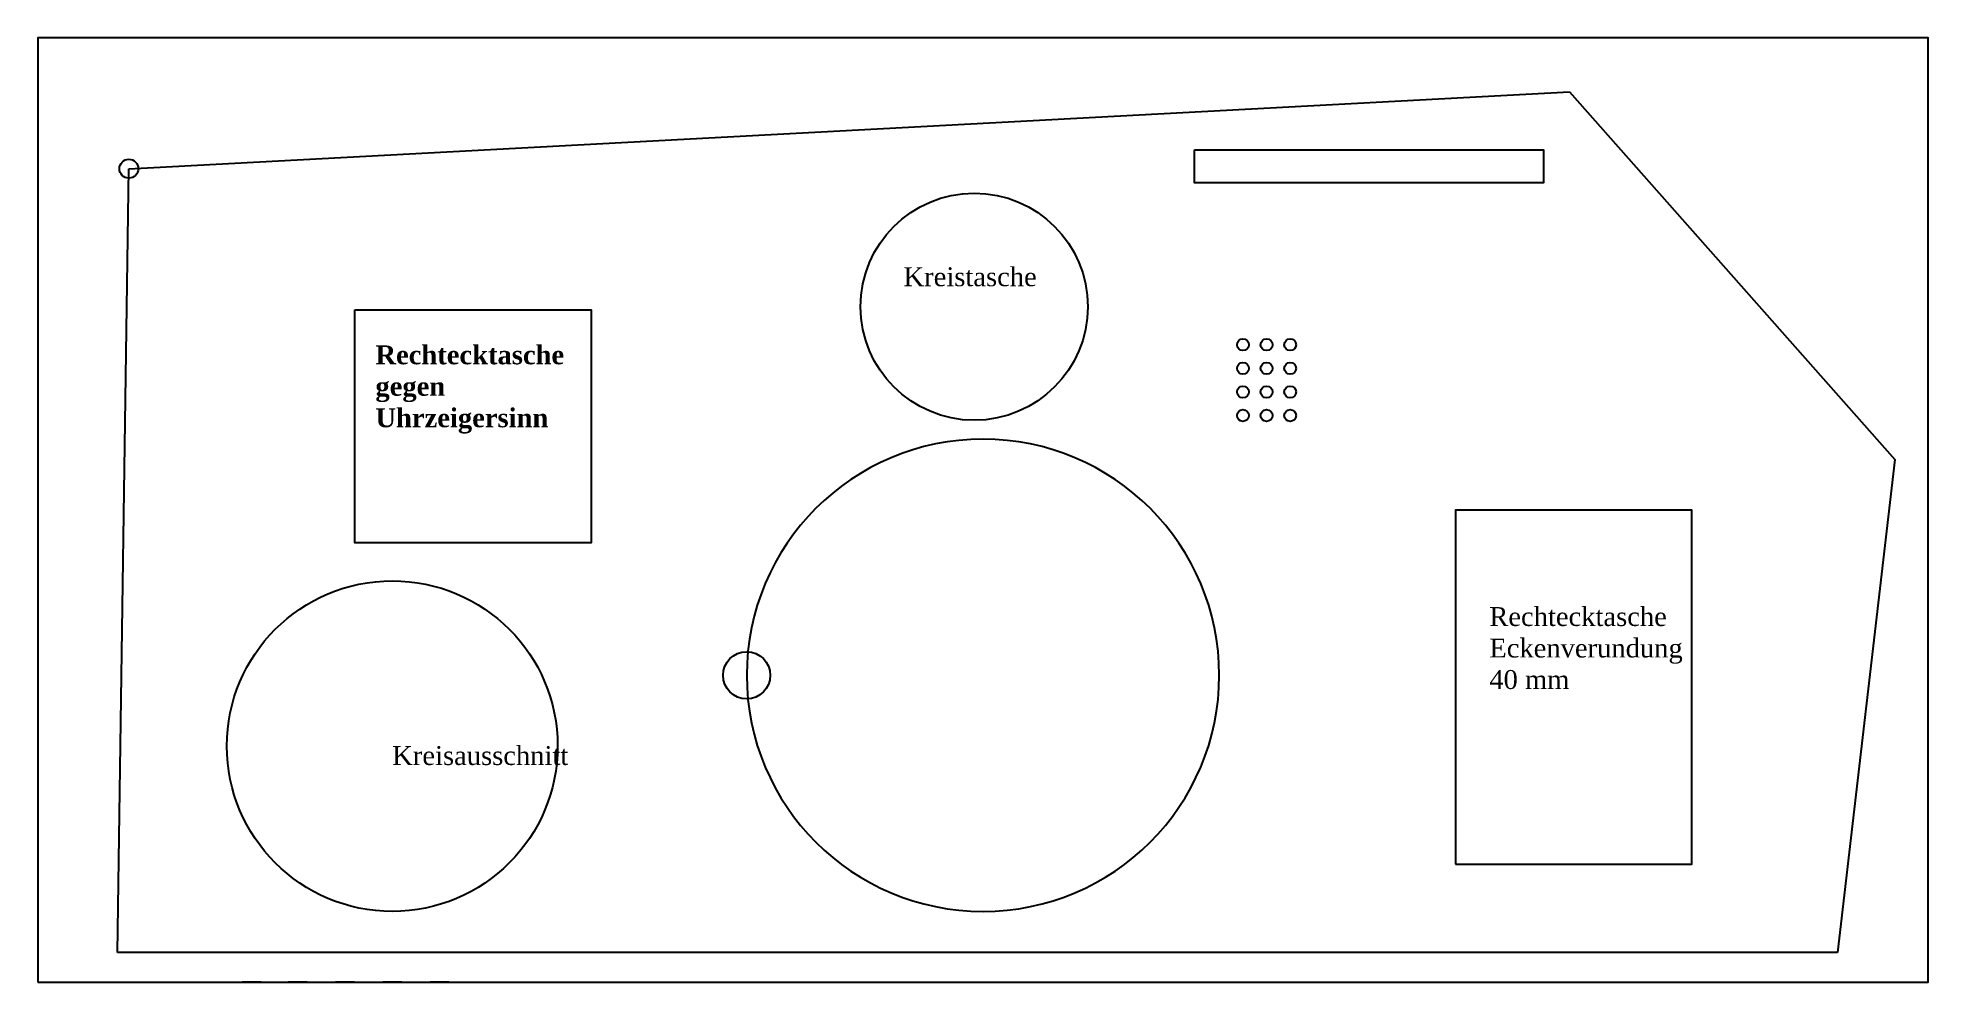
# Model space of a CAD drawing. Header units: millimetres. Extents: x 0 to 800, y 0 to 400.
import ezdxf

# ---------------------------------------------------------------- set-up
doc = ezdxf.new("R2010")
doc.units = ezdxf.units.MM
doc.layers.get('0').update_dxf_attribs({"linetype": 'CONTINUOUS'})
for name, color, linetype in [('14_TT$20$_C', 7, 'CONTINUOUS'), ('20_TT$20$', 7, 'CONTINUOUS'), ('3_TT$220$', 7, 'CONTINUOUS'), ('4_TT$20$', 7, 'CONTINUOUS'), ('4_TT$20$_R40', 7, 'CONTINUOUS'), ('TT$501$', 7, 'CONTINUOUS')]:
    doc.layers.add(name, color=color, linetype=linetype)

msp = doc.modelspace()

# ---------------------------------------------------------------- linework, layer by layer
at = {"color": 7}
msp.add_lwpolyline([(0, 0), (800, 0), (800, 400), (0, 400)], close=True, dxfattribs=at)
at = {"color": 1}
for start, end in [(0, 180), (180, 0)]:
    msp.add_arc((400, 130), 100, start, end, dxfattribs=at)
at = {"layer": '14_TT$20$_C', "color": 6, "linetype": 'Continuous'}
msp.add_circle((150, 100), 70, dxfattribs=at)
at = {"layer": '20_TT$20$', "color": 1}
for p, q in [((38.55, 344.55), (648.2, 377.14)), ((648.2, 377.14), (785.83, 221.44)), ((33.72, 12.63), (38.55, 344.55)), ((785.83, 221.44), (761.68, 12.63)), ((761.68, 12.63), (33.72, 12.63))]:
    msp.add_line(p, q, dxfattribs=at)
at = {"layer": '20_TT$20$', "color": 6}
msp.add_lwpolyline([(134.12, 284.75), (234.12, 284.75), (234.12, 186.16), (134.12, 186.16)], close=True, dxfattribs=at)
at = {"layer": '20_TT$20$', "color": 2}
msp.add_circle((38.55, 344.55), 4, dxfattribs=at)
at = {"layer": '20_TT$20$', "color": 2, "linetype": 'Continuous'}
msp.add_circle((300, 130), 10, dxfattribs=at)
at = {"layer": '3_TT$220$', "color": 2}
msp.add_lwpolyline([(489.51, 352.5), (637.19, 352.5), (637.19, 338.55), (489.51, 338.55)], close=True, dxfattribs=at)
at = {"layer": '4_TT$20$', "color": 6}
msp.add_circle((396.29, 286.1), 48.09, dxfattribs=at)
at = {"layer": '4_TT$20$_R40', "color": 6}
msp.add_lwpolyline([(600, 50), (700, 50), (700, 200), (600, 200)], close=True, dxfattribs=at)
at = {"layer": 'TT$501$', "color": 5}
for centre in [(510, 270), (520, 270), (530, 270), (510, 260), (520, 260), (530, 260), (510, 250), (520, 250), (530, 250), (510, 240), (520, 240), (530, 240)]:
    msp.add_circle(centre, 2.5, dxfattribs=at)
at = {"layer": 'TT$501$', "color": 5, "extrusion": (0, -1, 0)}
for centre in [(90.46, -9.5), (110, -10), (130, -10), (150, -10), (170, -10)]:
    msp.add_circle(centre, 4, dxfattribs=at)

# ---------------------------------------------------------------- texts
at = {"char_height": 8, "attachment_point": 1}
for s, insert in [('{\\fTimes New Roman|b0|i0|c0|p18;\\C4;Kreistasche}', (366.38, 302.79)), ('{\\fTimes New Roman|b0|i0|c0|p18;\\C4;Kreisausschnitt}', (150, 100))]:
    msp.add_mtext(s, dxfattribs=dict(at, insert=insert))
at = {"color": 4, "insert": (142.88, 269.72), "char_height": 8, "width": 70.9427, "attachment_point": 1}
msp.add_mtext('{\\fTimes New Roman|b1|i0|c0|p18;Rechtecktasche gegen Uhrzeigersinn}', dxfattribs=at)
at = {"insert": (614.26, 158.87), "char_height": 8, "width": 75.0516, "attachment_point": 1}
msp.add_mtext('{\\fTimes New Roman|b0|i0|c0|p18;\\C4;Rechtecktasche\\PEckenverundung 40 mm}', dxfattribs=at)

doc.saveas('drawing.dxf')
